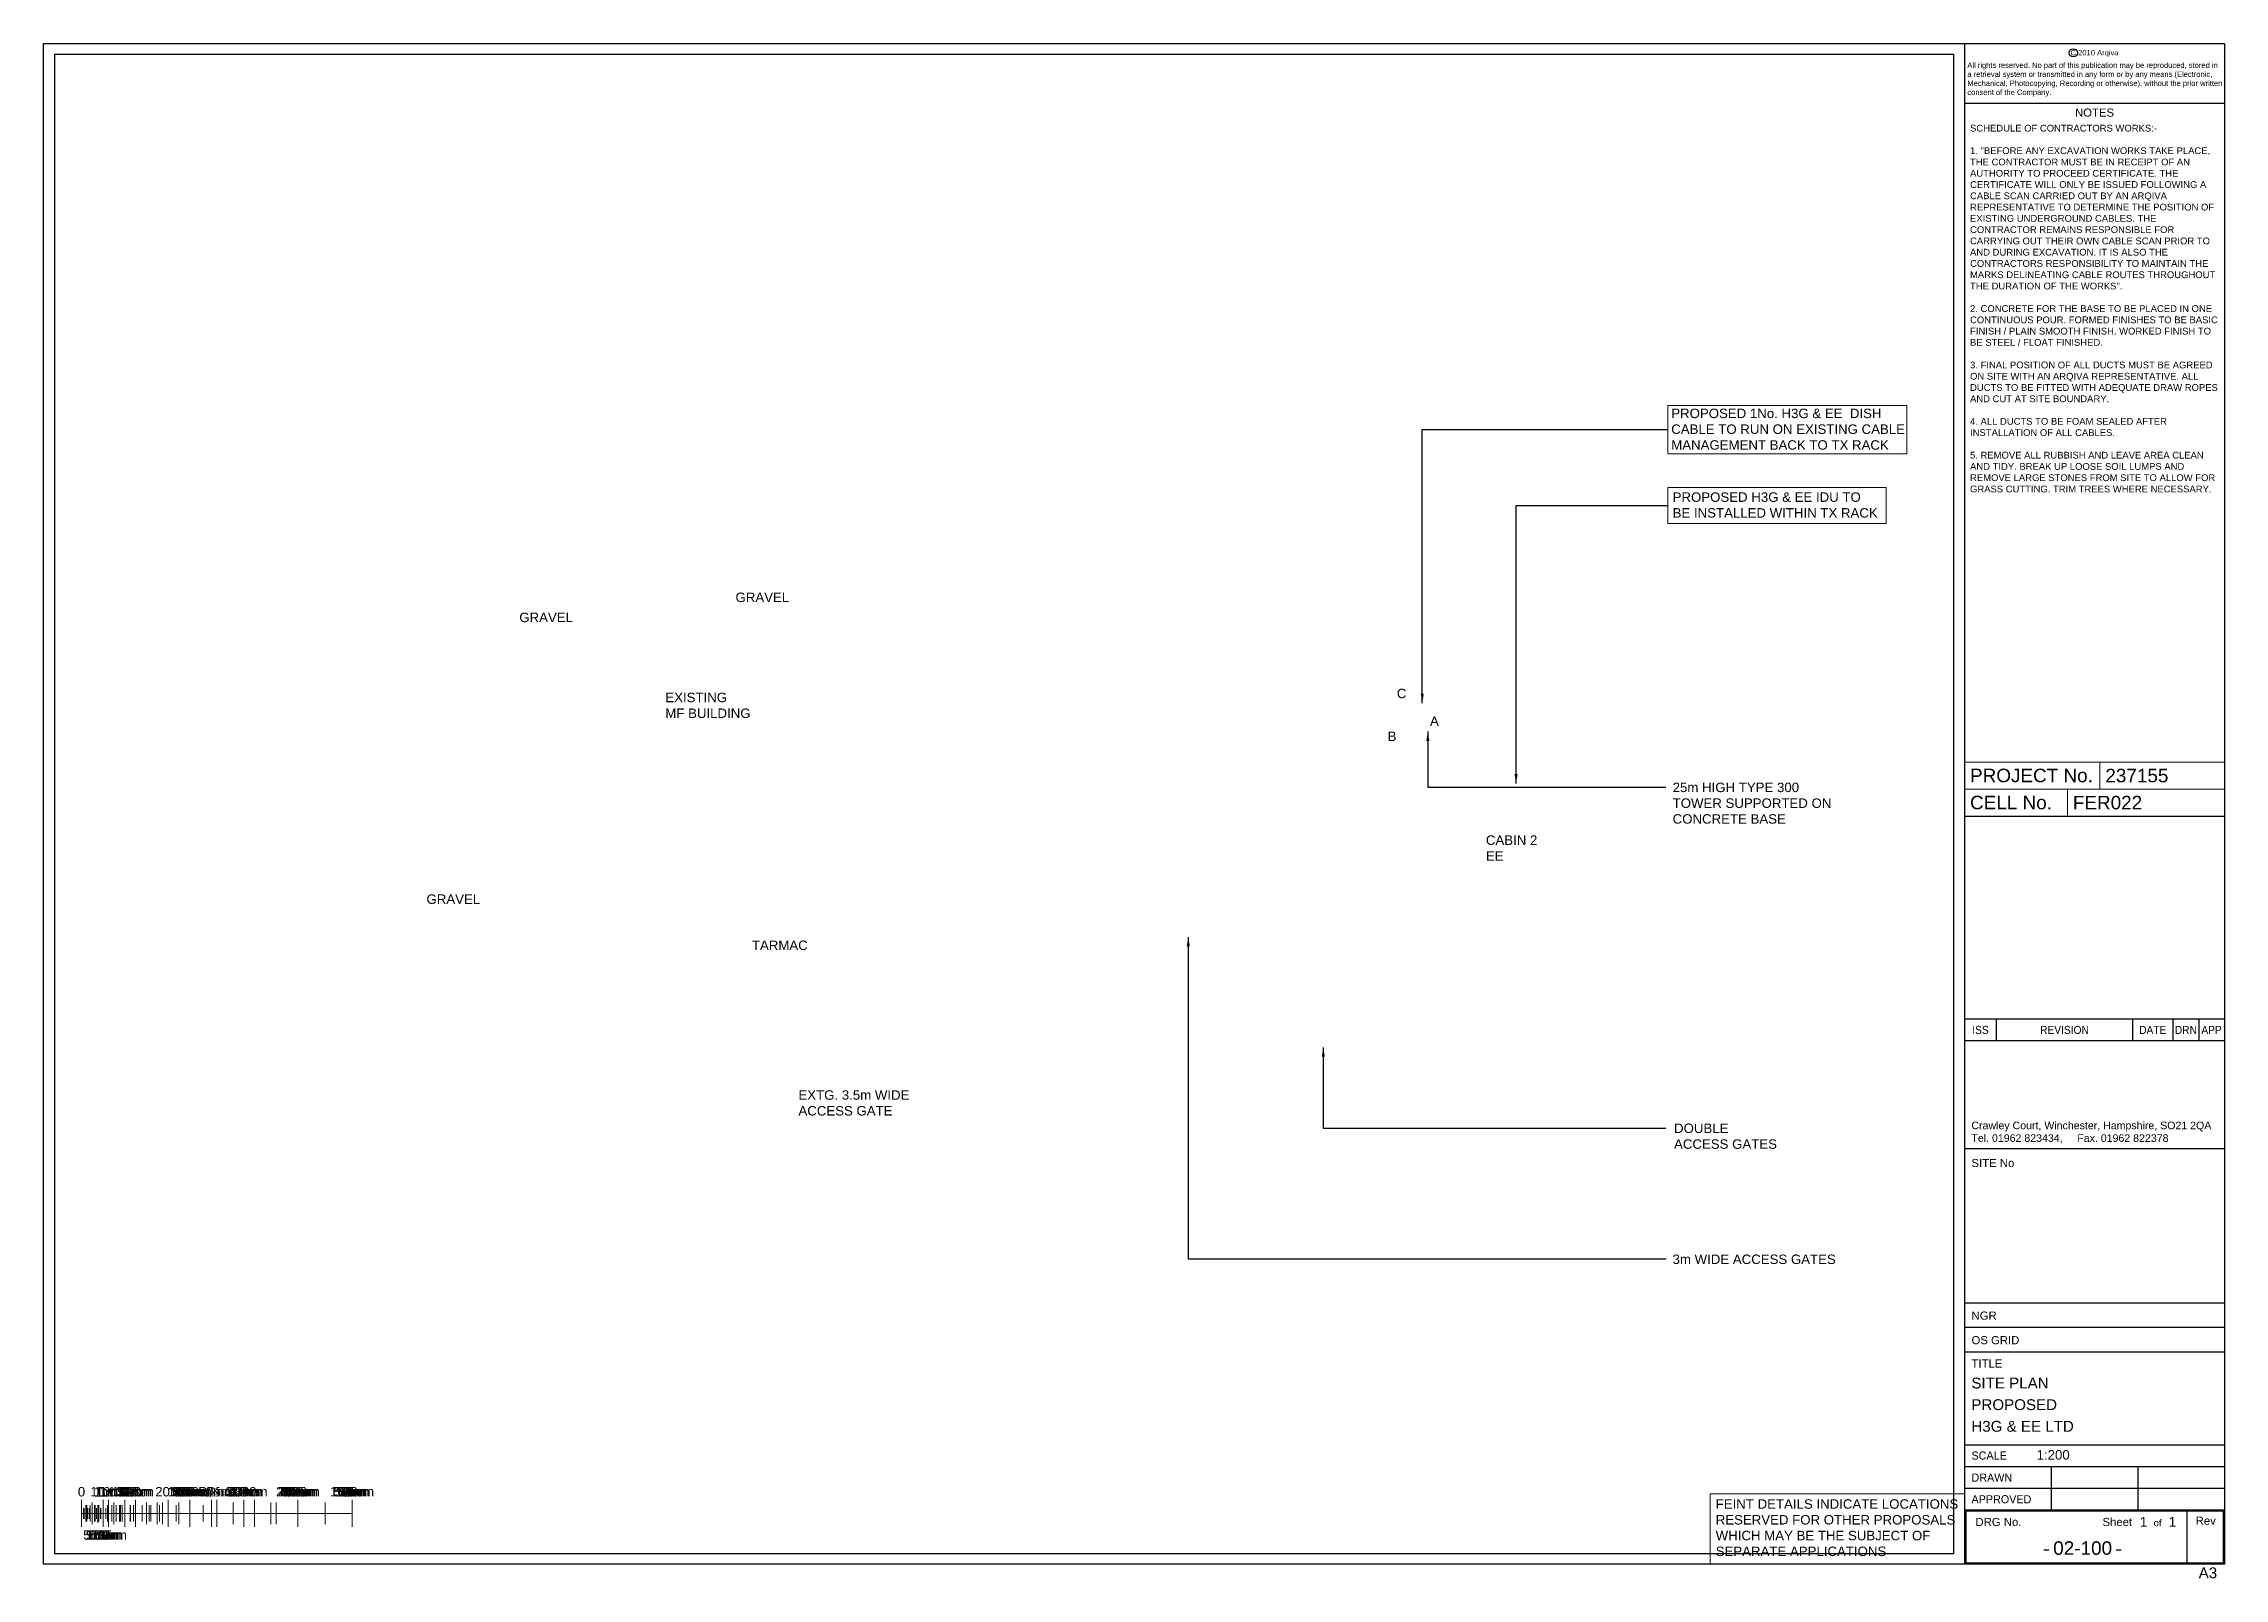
# Paper-space layout '02-100 H3G & EE SITE PLAN' of a CAD drawing. Header units: millimetres. Extents: x 0 to 403, y -3 to 281.
import ezdxf
from ezdxf.enums import TextEntityAlignment as Align

# ---------------------------------------------------------------- set-up
doc = ezdxf.new("R2010")
doc.units = ezdxf.units.MM
doc.header["$LTSCALE"] = 30
doc.layers.add('ACAD ENTITIES HIDDEN', color=7, linetype='Continuous')
doc.layers.add('BORDER', color=7, linetype='Continuous', lineweight=25)
doc.layers.add('TEXT AND DIMENSIONS', color=7, linetype='Continuous', lineweight=13)
doc.layers.add('VIEWPORTS', color=7, linetype='Continuous', plot=False)
doc.styles.add('textstyle3', font='arial.ttf')
doc.styles.add('textstyle4', font='arial.ttf', dxfattribs={"width": 0.9})
doc.styles.add('textstyle5', font='arial.ttf', dxfattribs={"width": 0.95})
doc.dimstyles.new('QCADDimStyle', dxfattribs={"dimtxt": 1.75, "dimasz": 1.75, "dimexe": 1.75, "dimexo": 1.75, "dimgap": 0.75, "dimtad": 1, "dimtoh": 1, "dimzin": 12, "dimdsep": 46, "dimtxsty": 'Standard', "dimcen": 0.09, "dimclrt": 256, "dimazin": 3, "dimtfac": 1, "dimtdec": 4, "dimtofl": 0, "dimtmove": 2, "dimatfit": 3, "dimfxl": 1, "dimtolj": 1, "dimtzin": 0, "dimarcsym": 0})

# ---------------------------------------------------------------- blocks, each defined once
blk = doc.blocks.new('A3MAS')
at = {"layer": 'BORDER'}
for p, q in [((0, 281), (403, 281)), ((0, 0), (0, 281)), ((355, 281), (355, 0)), ((403, 281), (403, 0)), ((355, 270), (403, 270)), ((355, 138.24), (403, 138.24)), ((403, 100.74), (355, 100.74)), ((403, 96.74), (355, 96.74)), ((360.85, 100.74), (360.85, 96.74)), ((386.04, 100.74), (386.04, 96.74)), ((393.5, 100.74), (393.5, 96.74)), ((398.25, 100.74), (398.25, 96.74)), ((403, 76.74), (355, 76.74)), ((403, 48.21), (355, 48.21)), ((403, 43.71), (355, 43.71)), ((403, 39.21), (355, 39.21)), ((403, 22), (355, 22)), ((403, 18), (355, 18)), ((371, 18), (371, 10)), ((387, 18), (387, 10)), ((403, 14), (355, 14)), ((403, 10), (355, 10)), ((355.2, 9.8), (355.2, 0.2)), ((402.8, 9.8), (355.2, 9.8)), ((396.05, 9.8), (396.05, 0.2)), ((402.8, 9.8), (402.8, 0.2)), ((403, 0), (0, 0)), ((402.8, 0.2), (355.2, 0.2))]:
    blk.add_line(p, q, dxfattribs=at)
at = {"layer": 'BORDER', "const_width": 0.25}
for points in [[(369.61, 2.64), (370.61, 2.64)], [(382.95, 2.64), (383.95, 2.64)]]:
    blk.add_lwpolyline(points, dxfattribs=at)
at = {"layer": 'BORDER'}
blk.add_circle((375.08, 279.3), 0.764, dxfattribs=at)
at = {"layer": 'BORDER', "style": 'textstyle3'}
blk.add_text('NOTES', height=1.5, dxfattribs=at).set_placement((379, 267.5), align=Align.CENTER)
at = {"layer": 'BORDER'}
for s, style, width, p in [('ISS', 'textstyle4', 0.9, (357.93, 98.73)), ('REVISION', 'textstyle4', 0.9, (373.45, 98.73)), ('DATE', 'textstyle4', 0.9, (389.77, 98.73)), ('DRN', 'textstyle4', 0.9, (395.88, 98.73)), ('APP', 'textstyle4', 0.9, (400.63, 98.73)), ('DRAWN', 'textstyle5', 0.95, (360.03, 16)), ('APPROVED', 'textstyle5', 0.95, (361.8, 12))]:
    blk.add_text(s, height=1.5, dxfattribs=dict(at, style=style, width=width)).set_placement(p, align=Align.MIDDLE_CENTER)
at = {"layer": 'BORDER', "style": 'textstyle3'}
for s, p in [('SITE No', (356.27, 73.39)), ('NGR', (356.27, 45.19)), ('OS GRID', (356.27, 40.64)), ('TITLE', (356.27, 36.33)), ('DRG No.', (357, 7.05))]:
    blk.add_text(s, height=1.5, dxfattribs=at).set_placement(p)
at = {"layer": 'BORDER', "style": 'textstyle5', "width": 0.95}
blk.add_text('SCALE', height=1.5, dxfattribs=at).set_placement((356.27, 19.33))
at = {"layer": 'BORDER', "style": 'textstyle3'}
for s, height, p in [('Sheet', 1.5, (383.21, 7.83)), ('of', 1.25, (390.65, 7.67)), ('Rev', 1.5, (399.55, 8.03))]:
    blk.add_text(s, height=height, dxfattribs=at).set_placement(p, align=Align.MIDDLE)
for s, insert, char_height, attachment_point in [('C 2010 Arqiva', (379, 279.82), 1, 2), ('A3', (399.96, -1.61), 2, 5)]:
    blk.add_mtext(s, dxfattribs=dict(at, insert=insert, char_height=char_height, attachment_point=attachment_point))
at = {"layer": 'BORDER', "attachment_point": 1, "style": 'textstyle3'}
for s, insert, char_height, width in [('All rights reserved. No part of this publication may be reproduced, stored in a retrieval system or transmitted in any form or by any means (Electronic, Mechanical, Photocopying, Recording or otherwise), without the prior written consent of the Company.', (355.5, 277.51), 1, 47), ('Crawley Court, Winchester, Hampshire, SO21 2QA\\PTel. 01962 823434,     Fax. 01962 822378', (356.25, 81.78), 1.4, 45.75)]:
    blk.add_mtext(s, dxfattribs=dict(at, insert=insert, char_height=char_height, width=width))
at = {"layer": 'BORDER', "style": 'textstyle3'}
for tag, p, height in [('TITLE1', (356.24, 32.48), 2), ('TITLE2', (356.24, 28.48), 2), ('TITLE3', (356.24, 24.48), 2), ('SCALE', (368.3, 19.33), 1.75)]:
    blk.add_attdef(tag, p, '', height=height, dxfattribs=at)
for tag, height, p in [('SHTNO', 1.8, (388.07, 7.83)), ('SHTOF', 1.8, (393.4, 7.83)), ('USERIDCATEGORY', 2.5, (376.81, 2.98))]:
    blk.add_attdef(tag, text='', height=height, dxfattribs=at).set_placement(p, align=Align.MIDDLE)
blk = doc.blocks.new('*U32')
at = {"layer": 'TEXT AND DIMENSIONS'}
for p, q in [((0, 2.5), (0, -2.5)), ((0, 2.5), (0, -2.5)), ((0, 2.5), (0, -2.5)), ((0, 2.5), (0, -2.5)), ((0, 2.5), (0, -2.5)), ((0, 2.5), (0, -2.5)), ((0, 2.5), (0, -2.5)), ((0, 2.5), (0, -2.5)), ((0, 2.5), (0, -2.5)), ((0, 2.5), (0, -2.5)), ((0, 2.5), (0, -2.5)), ((0, 2.5), (0, -2.5)), ((0, 2.5), (0, -2.5)), ((0, 0), (40, 0)), ((0, 0), (50, 0)), ((0, 0), (40, 0)), ((0, 0), (40, 0)), ((0, 0), (50, 0)), ((0, 0), (50, 0)), ((0, 0), (50, 0)), ((0, 0), (40, 0)), ((0, 0), (50, 0)), ((0, 0), (50, 0)), ((0, 0), (50, 0)), ((0, 0), (40, 0)), ((0, 0), (40, 0)), ((0, 0), (50, 0)), ((0, 0), (40, 0)), ((0, 0), (40, 0)), ((0, 0), (40, 0)), ((0, 0), (40, 0)), ((0.4, 1), (0.4, -1)), ((0.5, 1), (0.5, -1)), ((0.8, 1.5), (0.8, -1.5)), ((0.8, 1.5), (0.8, -1.5)), ((0.8, 1), (0.8, -1)), ((1, 1.5), (1, -1.5)), ((1, 1.5), (1, -1.5)), ((1, 1.5), (1, -1.5)), ((1, 1.5), (1, -1.5)), ((1, 1.5), (1, -1.5)), ((1, 1), (1, -1)), ((1.2, 1), (1.2, -1)), ((1.5, 1), (1.5, -1)), ((1.6, 1.5), (1.6, -1.5)), ((1.6, 1.5), (1.6, -1.5)), ((1.6, 1), (1.6, -1)), ((2, 2), (2, -2)), ((2, 2), (2, -2)), ((2, 2), (2, -2)), ((2, 2), (2, -2)), ((2, 2), (2, -2)), ((2, 1.5), (2, -1.5)), ((2, 1.5), (2, -1.5)), ((2, 1.5), (2, -1.5)), ((2, 1.5), (2, -1.5)), ((2, 1), (2, -1)), ((2.4, 1.5), (2.4, -1.5)), ((2.4, 1.5), (2.4, -1.5)), ((2.4, 1), (2.4, -1)), ((2.5, 1.5), (2.5, -1.5)), ((2.5, 1.5), (2.5, -1.5)), ((2.8, 1), (2.8, -1)), ((3, 1.5), (3, -1.72)), ((3, 1.5), (3, -1.72)), ((3, 1.5), (3, -1.72)), ((3, 1.5), (3, -1.72)), ((3, 1.5), (3, -1.72)), ((3, 1), (3, -1)), ((3.2, 1.5), (3.2, -1.5)), ((3.2, 1.5), (3.2, -1.5)), ((3.2, 1), (3.2, -1)), ((3.5, 1), (3.5, -1)), ((3.6, 1), (3.6, -1)), ((4, 2.5), (4, -2.5)), ((4, 2.5), (4, -2.5)), ((4, 2.5), (4, -2.5)), ((4, 2), (4, -2)), ((4, 2), (4, -2)), ((4, 2), (4, -2)), ((4, 2), (4, -2)), ((4, 2), (4, -2)), ((4, 2), (4, -2)), ((4, 2), (4, -2)), ((4, 1), (4, -1)), ((4.5, 1), (4.5, -1)), ((4.8, 1.5), (4.8, -1.5)), ((4.8, 1.5), (4.8, -1.5)), ((5, 2.5), (5, -2.5)), ((5, 2.5), (5, -2.5)), ((5, 1.5), (5, -1.5)), ((5, 1.5), (5, -1.5)), ((5, 1.5), (5, -1.5)), ((5, 1.5), (5, -1.5)), ((5, 1.5), (5, -1.5)), ((5.6, 1.5), (5.6, -1.5)), ((5.6, 1.5), (5.6, -1.5)), ((6, 2), (6, -2)), ((6, 2), (6, -2)), ((6, 2), (6, -2)), ((6, 2), (6, -2)), ((6, 2), (6, -2)), ((6, 1.5), (6, -1.5)), ((6, 1.5), (6, -1.5)), ((6, 1.5), (6, -1.5)), ((6, 1.5), (6, -1.5)), ((6.4, 1.5), (6.4, -1.5)), ((6.4, 1.5), (6.4, -1.5)), ((7, 1.5), (7, -1.5)), ((7, 1.5), (7, -1.5)), ((7, 1.5), (7, -1.5)), ((7, 1.5), (7, -1.5)), ((7, 1.5), (7, -1.5)), ((7.2, 1.5), (7.2, -1.5)), ((7.2, 1.5), (7.2, -1.5)), ((7.5, 1.5), (7.5, -1.5)), ((7.5, 1.5), (7.5, -1.5)), ((8, 2.5), (8, -2.5)), ((8, 2.5), (8, -2.5)), ((8, 2), (8, -2)), ((8, 2), (8, -2)), ((8, 2), (8, -2)), ((8, 2), (8, -2)), ((8, 2), (8, -2)), ((8, 2), (8, -2)), ((8, 2), (8, -2)), ((8, 2), (8, -2)), ((9, 1.5), (9, -1.5)), ((9, 1.5), (9, -1.5)), ((9.07, 1.5), (9.07, -1.5)), ((9.07, 1.5), (9.07, -1.5)), ((9.07, 1.5), (9.07, -1.5)), ((9.6, 1.5), (9.6, -1.5)), ((10, 2.5), (10, -2.5)), ((10, 2.5), (10, -2.5)), ((10, 2.5), (10, -2.5)), ((10, 2.5), (10, -2.5)), ((10, 2.5), (10, -2.5)), ((10, 2.5), (10, -2.5)), ((10, 2.5), (10, -2.5)), ((10, 2), (10, -2)), ((10, 2), (10, -2)), ((10, 1.5), (10, -1.5)), ((10, 1.5), (10, -1.5)), ((10, 1.5), (10, -1.5)), ((10, 1.5), (10, -1.5)), ((10, 1.5), (10, -1.5)), ((11.2, 1.5), (11.2, -1.5)), ((12, 2), (12, -2)), ((12, 2), (12, -2)), ((12, 2), (12, -2)), ((12, 2), (12, -2)), ((12, 2), (12, -2)), ((12, 2), (12, -2)), ((12, 2), (12, -2)), ((12, 2), (12, -2)), ((12, 2), (12, -2)), ((12.5, 1.5), (12.5, -1.5)), ((12.5, 1.5), (12.5, -1.5)), ((12.8, 1.5), (12.8, -1.5)), ((14, 2), (14, -2)), ((14, 2), (14, -2)), ((14, 2), (14, -2)), ((14, 2), (14, -2)), ((14, 2), (14, -2)), ((14, 1.5), (14, -1.5)), ((14, 1.5), (14, -1.5)), ((14, 1.5), (14, -1.5)), ((14, 1.5), (14, -1.5)), ((14, 1.5), (14, -1.5)), ((14.4, 1.5), (14.4, -1.5)), ((15, 2), (15, -2)), ((15, 2), (15, -2)), ((16, 2.5), (16, -2.5)), ((16, 2), (16, -2)), ((16, 2), (16, -2)), ((16, 2), (16, -2)), ((16, 2), (16, -2)), ((16, 2), (16, -2)), ((16, 2), (16, -2)), ((16, 2), (16, -2)), ((16, 2), (16, -2)), ((16, 2), (16, -2)), ((17.5, 1.5), (17.5, -1.5)), ((17.5, 1.5), (17.5, -1.5)), ((18, 2), (18, -2)), ((18, 2), (18, -2)), ((18, 2), (18, -2)), ((18, 2), (18, -2)), ((18, 2), (18, -2)), ((18, 1.5), (18, -1.5)), ((18, 1.5), (18, -1.5)), ((18, 1.5), (18, -1.5)), ((18, 1.5), (18, -1.5)), ((18, 1.5), (18, -1.5)), ((20, 2.5), (20, -2.5)), ((20, 2.5), (20, -2.5)), ((20, 2.5), (20, -2.5)), ((20, 2.5), (20, -2.5)), ((20, 2.5), (20, -2.5)), ((20, 2.5), (20, -2.5)), ((20, 2.5), (20, -2.5)), ((20, 2.5), (20, -2.5)), ((20, 2.5), (20, -2.5)), ((20, 2.5), (20, -2.5)), ((20, 2), (20, -2)), ((20, 2), (20, -2)), ((20, 2), (20, -2)), ((22.5, 1.5), (22.5, -1.5)), ((22.5, 1.5), (22.5, -1.5)), ((24, 2.5), (24, -2.5)), ((24, 2), (24, -2)), ((24, 2), (24, -2)), ((24, 2), (24, -2)), ((25, 2.5), (25, -2.5)), ((25, 2.5), (25, -2.5)), ((28, 2), (28, -2)), ((28, 2), (28, -2)), ((28, 2), (28, -2)), ((30, 2.5), (30, -2.5)), ((30, 2.5), (30, -2.5)), ((30, 2), (30, -2)), ((30, 2), (30, -2)), ((32, 2.5), (32, -2.5)), ((32, 2), (32, -2)), ((32, 2), (32, -2)), ((32, 2), (32, -2)), ((35, 2), (35, -2)), ((35, 2), (35, -2)), ((36, 2), (36, -2)), ((36, 2), (36, -2)), ((36, 2), (36, -2)), ((40, 2.5), (40, -2.5)), ((40, 2.5), (40, -2.5)), ((40, 2.5), (40, -2.5)), ((40, 2.5), (40, -2.5)), ((40, 2.5), (40, -2.5)), ((40, 2.5), (40, -2.5)), ((40, 2.5), (40, -2.5)), ((40, 2.5), (40, -2.5)), ((40, 2.5), (40, -2.5)), ((40, 2.5), (40, -2.5)), ((40, 2.5), (40, -2.5)), ((40, 2), (40, -2)), ((40, 2), (40, -2)), ((45, 2), (45, -2)), ((45, 2), (45, -2)), ((50, 2.5), (50, -2.5)), ((50, 2.5), (50, -2.5)), ((50, 2.5), (50, -2.5)), ((50, 2.5), (50, -2.5))]:
    blk.add_line(p, q, dxfattribs=at)
at = {"layer": 'TEXT AND DIMENSIONS', "flags": 128}
for points in [[(0, 2.5), (0, -2.5)], [(0, 2.5), (0, -2.5)], [(0, 2.5), (0, -2.5)], [(0, 2.5), (0, -2.5)], [(0, 2.5), (0, -2.5)], [(0, 2.5), (0, -2.5)], [(0, 2.5), (0, -2.5)], [(0, 0), (50, 0)], [(0, 0), (40, 0)], [(1, 1.5), (1, -1.5)], [(1, 1.5), (1, -1.5)], [(1, 1.5), (1, -1.5)], [(2, 1.5), (2, -1.5)], [(2, 1.5), (2, -1.5)], [(2, 1.5), (2, -1.5)], [(3, 1.5), (3, -1.5)], [(3, 1.5), (3, -1.5)], [(3, 1.5), (3, -1.5)], [(4, 2), (4, -2)], [(4, 1.5), (4, -1.5)], [(4, 1.5), (4, -1.5)], [(4, 1.5), (4, -1.5)], [(5, 2), (5, -2)], [(5, 2), (5, -2)], [(5, 2), (5, -2)], [(6, 1.5), (6, -1.5)], [(6, 1.5), (6, -1.5)], [(6, 1.5), (6, -1.5)], [(7, 1.5), (7, -1.5)], [(7, 1.5), (7, -1.5)], [(7, 1.5), (7, -1.5)], [(8, 2), (8, -2)], [(8, 1.5), (8, -1.5)], [(8, 1.5), (8, -1.5)], [(8, 1.5), (8, -1.5)], [(9, 1.5), (9, -1.5)], [(9, 1.5), (9, -1.5)], [(9, 1.5), (9, -1.5)], [(10, 2.5), (10, -2.5)], [(10, 2.5), (10, -2.5)], [(10, 2.5), (10, -2.5)], [(12, 2), (12, -2)], [(16, 2), (16, -2)], [(20, 2.5), (20, -2.5)], [(20, 2.5), (20, -2.5)], [(20, 2.5), (20, -2.5)], [(20, 2.5), (20, -2.5)], [(25, 2.5), (25, -2.5)], [(30, 2.5), (30, -2.5)], [(40, 2.5), (40, -2.5)], [(40, 2.5), (40, -2.5)], [(40, 2.5), (40, -2.5)], [(50, 2.5), (50, -2.5)], [(50, 2.5), (50, -2.5)], [(50, 2.5), (50, -2.5)], [(50, 2.5), (50, -2.5)], [(50, 2.5), (50, -2.5)]]:
    blk.add_lwpolyline(points, dxfattribs=at)
at = {"layer": 'TEXT AND DIMENSIONS'}
for points in [[(1, 1.5), (1, -1.5)], [(1, 1.5), (1, -1.5)], [(1, 1.5), (1, -1.5)], [(1, 1.5), (1, -1.5)], [(2, 1.5), (2, -1.5)], [(2, 1.5), (2, -1.5)], [(2, 1.5), (2, -1.5)], [(2, 1.5), (2, -1.5)], [(3, 1.5), (3, -1.5)], [(3, 1.5), (3, -1.5)], [(3, 1.5), (3, -1.5)], [(3, 1.5), (3, -1.5)], [(4, 1.5), (4, -1.5)], [(4, 1.5), (4, -1.5)], [(4, 1.5), (4, -1.5)], [(4, 1.5), (4, -1.5)], [(5, 2), (5, -2)], [(5, 2), (5, -2)], [(5, 2), (5, -2)], [(5, 2), (5, -2)], [(6, 1.5), (6, -1.5)], [(6, 1.5), (6, -1.5)], [(6, 1.5), (6, -1.5)], [(6, 1.5), (6, -1.5)], [(7, 1.5), (7, -1.5)], [(7, 1.5), (7, -1.5)], [(7, 1.5), (7, -1.5)], [(7, 1.5), (7, -1.5)], [(8, 1.5), (8, -1.5)], [(8, 1.5), (8, -1.5)], [(8, 1.5), (8, -1.5)], [(8, 1.5), (8, -1.5)], [(9, 1.5), (9, -1.5)], [(9, 1.5), (9, -1.5)], [(9, 1.5), (9, -1.5)], [(9, 1.5), (9, -1.5)], [(10, 2.5), (10, -2.5)], [(10, 2.5), (10, -2.5)], [(12, 1.5), (12, -1.5)], [(12, 1.5), (12, -1.5)], [(12, 1.5), (12, -1.5)], [(12, 1.5), (12, -1.5)], [(12, 1.5), (12, -1.5)], [(14, 1.5), (14, -1.5)], [(14, 1.5), (14, -1.5)], [(14, 1.5), (14, -1.5)], [(14, 1.5), (14, -1.5)], [(14, 1.5), (14, -1.5)], [(16, 1.5), (16, -1.5)], [(16, 1.5), (16, -1.5)], [(16, 1.5), (16, -1.5)], [(16, 1.5), (16, -1.5)], [(16, 1.5), (16, -1.5)], [(18, 1.5), (18, -1.5)], [(18, 1.5), (18, -1.5)], [(18, 1.5), (18, -1.5)], [(18, 1.5), (18, -1.5)], [(18, 1.5), (18, -1.5)], [(20, 2.5), (20, -2.5)], [(24, 2), (24, -2)], [(25, 2.5), (25, -2.5)], [(25, 2), (25, -2)], [(25, 2), (25, -2)], [(25, 2), (25, -2)], [(25, 2), (25, -2)], [(25, 2), (25, -2)], [(28, 2), (28, -2)], [(30, 2.5), (30, -2.5)], [(30, 2.5), (30, -2.5)], [(32, 2), (32, -2)], [(36, 2), (36, -2)], [(40, 2.5), (40, -2.5)], [(40, 2.5), (40, -2.5)]]:
    blk.add_lwpolyline(points, dxfattribs=at)
at = {"layer": 'TEXT AND DIMENSIONS', "char_height": 1.75, "attachment_point": 5, "style": 'textstyle3'}
for s, insert in [('0', (0, 4)), ('0', (0, 4)), ('0', (0, 4)), ('0', (0, 4)), ('0', (0, 4)), ('0', (0, 4)), ('0', (0, 4)), ('0', (0, 4)), ('0', (0, 4)), ('0', (0, 4)), ('0', (0, 4)), ('0', (0, 4)), ('0', (0, 4)), ('0', (0, 4)), ('0', (0, 4)), ('0', (0, 4)), ('0', (0, 4)), ('0', (0, 4)), ('0', (0, 4)), ('0', (0, 4)), ('10m', (4, 4)), ('1m', (4, 4)), ('10m', (5, 4)), ('1m', (5, 4)), ('100m', (8, 4)), ('10m', (8, 4)), ('50mm', (10, 4)), ('20mm', (10, 4)), ('10mm', (10, 4)), ('500m', (10, 4)), ('100m', (10, 4)), ('0.1m', (10, 4)), ('0.2m', (10, 4)), ('0.5m', (10, 4)), ('50m', (10, 4)), ('10m', (10, 4)), ('5m', (10, 4)), ('1m', (10, 4)), ('20m', (16, 4)), ('100mm', (20, 4)), ('1000m', (20, 4)), ('20mm', (20, 4)), ('500m', (20, 4)), ('200m', (20, 4)), ('250m', (20, 4)), ('100m', (20, 4)), ('0.2m', (20, 4)), ('0.5m', (20, 4)), ('50m', (20, 4)), ('20m', (20, 4)), ('10m', (20, 4)), ('5m', (20, 4)), ('2m', (20, 4)), ('1m', (20, 4)), ('50mm', (25, 4)), ('30m', (24, 4)), ('0.5m', (25, 4)), ('50m', (25, 4)), ('5m', (25, 4)), ('30mm', (30, 4)), ('300m', (30, 4)), ('0.3m', (30, 4)), ('30m', (30, 4)), ('3m', (30, 4)), ('40m', (32, 4)), ('200mm', (40, 4)), ('2000m', (40, 4)), ('1000m', (40, 4)), ('40mm', (40, 4)), ('400m', (40, 4)), ('500m', (40, 4)), ('200m', (40, 4)), ('100m', (40, 4)), ('0.4m', (40, 4)), ('40m', (40, 4)), ('50m', (40, 4)), ('20m', (40, 4)), ('10m', (40, 4)), ('4m', (40, 4)), ('2m', (40, 4)), ('1m', (40, 4)), ('100mm', (50, 4)), ('50mm', (50, 4)), ('500m', (50, 4)), ('100m', (50, 4)), ('0.5m', (50, 4)), ('50m', (50, 4)), ('10m', (50, 4)), ('5m', (50, 4)), ('1m', (50, 4)), ('5m', (2, -4)), ('5m', (2.5, -4)), ('100m', (4, -4)), ('0.1m', (4, -4)), ('50m', (4, -4)), ('10mm', (5, -4)), ('0.1m', (5, -4)), ('0.5m', (5, -4)), ('5mm', (5, -4)), ('5m', (4, -4)), ('50m', (5, -4)), ('5m', (5, -4))]:
    blk.add_mtext(s, dxfattribs=dict(at, insert=insert))

psp = doc.layouts.new('02-100 H3G & EE SITE PLAN')

# ---------------------------------------------------------------- linework, layer by layer
at = {"layer": 'TEXT AND DIMENSIONS'}
for p, q in [((355, 148.24), (403, 148.24)), ((380, 143.24), (380, 148.24)), ((355, 143.24), (403, 143.24)), ((374, 138.24), (374, 143.24)), ((355, 13), (308, 13)), ((308, 13), (308, 0))]:
    psp.add_line(p, q, dxfattribs=at)
for points in [[(300.16, 205.22), (300.16, 214.15), (344.33, 214.15), (344.33, 205.22)], [(300.16, 198.95), (300.16, 192.33), (340.48, 192.33), (340.48, 198.95)]]:
    psp.add_lwpolyline(points, close=True, dxfattribs=at)
at = {"layer": 'VIEWPORTS'}
psp.add_lwpolyline([(2, 279), (2, 2), (353, 2), (353, 19), (353, 19), (353, 279)], close=True, dxfattribs=at)

# ---------------------------------------------------------------- block references
at = {"layer": 'BORDER'}
psp.add_blockref('A3MAS', (0, 0), dxfattribs=at).add_auto_attribs({'USERIDCATEGORY': '02-100', 'SCALE': '1:200', 'SHTNO': '1', 'SHTOF': '1', 'TITLE1': 'SITE PLAN', 'TITLE2': 'PROPOSED', 'TITLE3': 'H3G & EE LTD'})
at = {"layer": 'TEXT AND DIMENSIONS'}
psp.add_blockref('*U32', (7, 9.38), dxfattribs=at)

# ---------------------------------------------------------------- texts
at = {"layer": 'ACAD ENTITIES HIDDEN', "insert": (356, 266), "char_height": 1.25, "width": 46, "attachment_point": 1, "style": 'textstyle3'}
psp.add_mtext('SCHEDULE OF CONTRACTORS WORKS:-\\P\\P1. "BEFORE ANY EXCAVATION WORKS TAKE PLACE, THE CONTRACTOR MUST BE IN RECEIPT OF AN AUTHORITY TO PROCEED CERTIFICATE. THE CERTIFICATE WILL ONLY BE ISSUED FOLLOWING A CABLE SCAN CARRIED OUT BY AN ARQIVA REPRESENTATIVE TO DETERMINE THE POSITION OF EXISTING UNDERGROUND CABLES. THE CONTRACTOR REMAINS RESPONSIBLE FOR CARRYING OUT THEIR OWN CABLE SCAN PRIOR TO AND DURING EXCAVATION. IT IS ALSO THE CONTRACTORS RESPONSIBILITY TO MAINTAIN THE MARKS DELINEATING CABLE ROUTES THROUGHOUT THE DURATION OF THE WORKS".\\P\\P2. CONCRETE FOR THE BASE TO BE PLACED IN ONE CONTINUOUS POUR. FORMED FINISHES TO BE BASIC FINISH / PLAIN SMOOTH FINISH. WORKED FINISH TO BE STEEL / FLOAT FINISHED.\\P\\P3. FINAL POSITION OF ALL DUCTS MUST BE AGREED ON SITE WITH AN ARQIVA REPRESENTATIVE. ALL DUCTS TO BE FITTED WITH ADEQUATE DRAW ROPES AND CUT AT SITE BOUNDARY.\\P\\P4. ALL DUCTS TO BE FOAM SEALED AFTER INSTALLATION OF ALL CABLES.\\P\\P5. REMOVE ALL RUBBISH AND LEAVE AREA CLEAN AND TIDY. BREAK UP LOOSE SOIL LUMPS AND REMOVE LARGE STONES FROM SITE TO ALLOW FOR GRASS CUTTING. TRIM TREES WHERE NECESSARY.', dxfattribs=at)
at = {"layer": 'TEXT AND DIMENSIONS', "char_height": 1.75, "attachment_point": 1, "style": 'textstyle3'}
for s, insert, width in [('PROPOSED 1No. H3G & EE  DISH CABLE TO RUN ON EXISTING CABLE MANAGEMENT BACK TO TX RACK ', (300.78, 213.54), 45.4874), ('PROPOSED H3G & EE IDU TO BE INSTALLED WITHIN TX RACK', (301.04, 198.07), 38.5625), ('FEINT DETAILS INDICATE LOCATIONS RESERVED FOR OTHER PROPOSALS WHICH MAY BE THE SUBJECT OF SEPARATE APPLICATIONS', (309, 12), 48.6012)]:
    psp.add_mtext(s, dxfattribs=dict(at, insert=insert, width=width))
at = {"layer": 'TEXT AND DIMENSIONS', "char_height": 1.75, "attachment_point": 1, "rotation": 359.9968, "style": 'textstyle3'}
for s, insert, width in [('GRAVEL', (127.86, 179.55), 9.0427), ('GRAVEL', (87.9, 175.84), 9.0427), ('EXISTING\\PMF BUILDING', (114.89, 161.05), 15.6404), ('25m HIGH TYPE 300\\PTOWER SUPPORTED ON CONCRETE BASE', (301.04, 144.43), 34.5615), ('CABIN 2 \\PEE', (266.53, 134.68), 43.9395), ('GRAVEL', (70.76, 123.77), 9.0427), ('TARMAC', (130.89, 115.25), 9.0427), ('EXTG. 3.5m WIDE\\PACCESS GATE', (139.49, 87.58), 28.8043), ('DOUBLE \\PACCESS GATES', (301.3, 81.43), 28.8043), ('3m WIDE ACCESS GATES', (301.03, 57.22), 28.8043)]:
    psp.add_mtext(s, dxfattribs=dict(at, insert=insert, width=width))
for s, insert in [('C', (250.07, 161.78)), ('B', (248.37, 153.86)), ('A', (256.2, 156.66))]:
    psp.add_mtext(s, dxfattribs=dict(at, insert=insert))
at = {"layer": 'TEXT AND DIMENSIONS', "char_height": 2.5, "attachment_point": 4, "style": 'textstyle3'}
for s, insert in [('PROJECT No.', (356, 145.74)), ('CELL No.', (356, 140.74))]:
    psp.add_mtext(s, dxfattribs=dict(at, insert=insert))
at = {"layer": 'TEXT AND DIMENSIONS', "style": 'textstyle3'}
for tag, p in [('237155', (381, 144.49)), ('FER022', (375, 139.49))]:
    psp.add_attdef(tag, p, '', height=2.5, dxfattribs=at)

# ---------------------------------------------------------------- leaders
at = {"layer": 'TEXT AND DIMENSIONS'}
for points in [[(254.77, 159.14), (254.77, 209.69), (300.16, 209.69)], [(272.11, 144.29), (272.11, 195.64), (300.16, 195.64)], [(255.8, 153.89), (255.8, 143.58), (299.76, 143.58)], [(211.53, 115.9), (211.53, 56.43), (299.86, 56.43)], [(236.48, 95.51), (236.48, 80.58), (299.79, 80.58)]]:
    psp.add_leader(points, dimstyle='QCADDimStyle', dxfattribs=at)

# ---------------------------------------------------------------- viewports
at = {"layer": 'VIEWPORTS', "view_target_point": (212134.5, 50492)}
psp.add_viewport(center=(177.5, 140.5), size=(351, 277), view_center_point=(1474.79, 0), view_height=55400.001, status=4, dxfattribs=at)
at = {"layer": 'VIEWPORTS'}
psp.add_viewport(center=(379, 117.49), size=(48, 41.5), view_center_point=(24, 16.7), view_height=41.5, dxfattribs=at)
psp.add_viewport(center=(379, 38.37), size=(48, 76.739), view_center_point=(24, -50.12), view_height=76.739, status=3, dxfattribs=at)

doc.saveas('drawing.dxf')
